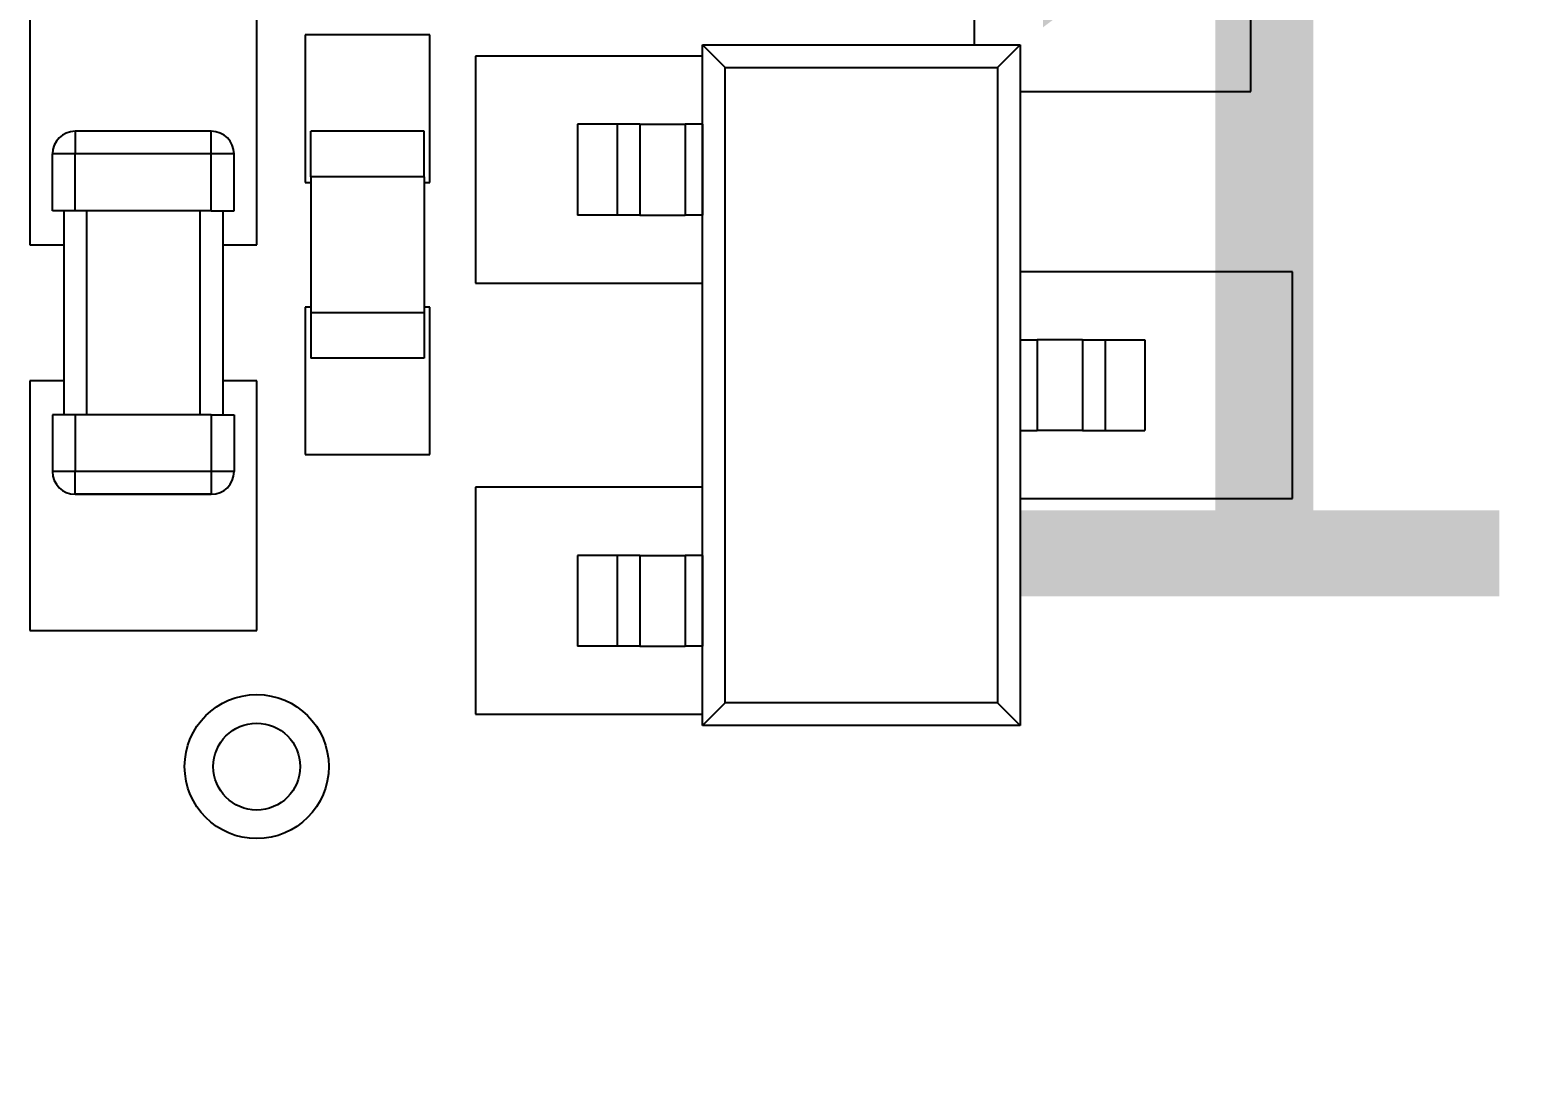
# Model space of a CAD drawing. Extents: x 77 to 195, y 90 to 134.
# Drawn here: x 90.02 to 96.58, y 105.24 to 109.9 of the extents above; entities that cross this region are included whole.
import ezdxf
from ezdxf.enums import TextEntityAlignment as Align

# ---------------------------------------------------------------- set-up
doc = ezdxf.new("R2010")
doc.units = 0
doc.layers.get('0').update_dxf_attribs({"linetype": 'CONTINUOUS'})
doc.layers.add('Dimension003', color=7, linetype='CONTINUOUS')
doc.layers.add('View004', color=7, linetype='CONTINUOUS')
doc.styles.get("Standard").update_dxf_attribs({"font": 'arial.ttf'})
doc.dimstyles.get("Standard").update_dxf_attribs({"dimscale": 0, "dimtxt": 2.5, "dimasz": 2.5, "dimexe": 1.25, "dimexo": 0.625, "dimtad": 1, "dimtxsty": 'STANDARD', "dimcen": 2.5, "dimazin": 3, "dimtfac": 1, "dimtmove": 0, "dimatfit": 3})

# ---------------------------------------------------------------- blocks, each defined once
blk = doc.blocks.new('*Dimension003')
at = {"color": 0}
for points in [[(99.7167, 120.9), (100.55, 120.9), (100.133, 115.9)], [(99.7167, 93.9), (100.55, 93.9), (100.133, 98.9)]]:
    blk.add_solid(points, dxfattribs=at)
at = {"layer": 'Dimension003'}
for p, q in [((101.671, 115.9), (100.133, 115.9)), ((100.133, 98.9), (100.133, 115.9)), ((101.671, 98.9), (100.133, 98.9))]:
    blk.add_line(p, q, dxfattribs=at)
blk.add_text('17.00', height=3.5, dxfattribs=at).set_placement((100.133, 107.4), align=Align.CENTER)

msp = doc.modelspace()

# ---------------------------------------------------------------- linework, layer by layer
at = {"layer": 'View004'}
for p, q in [((94.182, 110.37), (94.182, 109.831)), ((94.182, 110.37), (94.182, 109.831)), ((95.4012, 109.625), (95.4012, 110.37)), ((95.4012, 109.625), (95.4012, 110.37)), ((90.0208, 110.05), (90.0208, 108.95)), ((90.0208, 110.05), (90.0208, 108.95)), ((91.0208, 108.95), (91.0208, 110.05)), ((91.0208, 108.95), (91.0208, 110.05)), ((91.2338, 109.875), (91.2338, 109.225)), ((91.7838, 109.875), (91.2338, 109.875)), ((91.2338, 109.875), (91.2338, 109.225)), ((91.7838, 109.875), (91.2338, 109.875)), ((91.7838, 109.225), (91.7838, 109.875)), ((91.7838, 109.225), (91.7838, 109.875)), ((92.9844, 109.831), (94.3844, 109.831)), ((92.9844, 106.831), (92.9844, 109.831)), ((92.9844, 109.831), (93.0844, 109.731)), ((92.9844, 109.831), (94.3844, 109.831)), ((92.9844, 106.831), (92.9844, 109.831)), ((92.9844, 109.831), (93.0844, 109.731)), ((94.3844, 109.831), (94.2844, 109.731)), ((94.3844, 109.831), (94.2844, 109.731)), ((94.3844, 109.831), (94.3844, 106.831)), ((94.3844, 109.831), (94.3844, 106.831)), ((91.9844, 109.781), (91.9844, 108.781)), ((92.9844, 109.781), (91.9844, 109.781)), ((91.9844, 109.781), (91.9844, 108.781)), ((92.9844, 109.781), (91.9844, 109.781)), ((93.0844, 109.731), (94.2844, 109.731)), ((93.0844, 106.931), (93.0844, 109.731)), ((93.0844, 109.731), (94.2844, 109.731)), ((93.0844, 106.931), (93.0844, 109.731)), ((94.2844, 109.731), (94.2844, 106.931)), ((94.2844, 109.731), (94.2844, 106.931)), ((94.3844, 109.625), (95.4012, 109.625)), ((94.3844, 109.625), (95.4012, 109.625)), ((92.6094, 109.481), (92.4344, 109.481)), ((92.4344, 109.481), (92.4344, 109.081)), ((92.6094, 109.481), (92.4344, 109.481)), ((92.4344, 109.481), (92.4344, 109.081)), ((92.6094, 109.481), (92.4344, 109.481)), ((92.6094, 109.481), (92.4344, 109.481)), ((92.4344, 109.481), (92.4344, 109.081)), ((92.4344, 109.481), (92.4344, 109.081)), ((92.6094, 109.481), (92.4344, 109.481)), ((92.6094, 109.481), (92.4344, 109.481)), ((92.4344, 109.481), (92.4344, 109.081)), ((92.4344, 109.481), (92.4344, 109.081)), ((92.6094, 109.481), (92.6094, 109.081)), ((92.6094, 109.481), (92.6094, 109.081)), ((92.6094, 109.481), (92.6094, 109.081)), ((92.6094, 109.481), (92.6094, 109.081)), ((92.6094, 109.481), (92.6094, 109.081)), ((92.6094, 109.481), (92.6094, 109.081)), ((92.7094, 109.481), (92.7094, 109.081)), ((92.7094, 109.481), (92.7094, 109.081)), ((92.7094, 109.481), (92.7094, 109.081)), ((92.7094, 109.481), (92.7094, 109.081)), ((92.7094, 109.481), (92.7094, 109.081)), ((92.7094, 109.481), (92.7094, 109.081)), ((92.9844, 109.481), (92.9094, 109.481)), ((92.9844, 109.481), (92.9094, 109.481)), ((92.9844, 109.481), (92.9094, 109.481)), ((92.9094, 109.481), (92.9094, 109.081)), ((92.9844, 109.481), (92.9094, 109.481)), ((92.9094, 109.481), (92.9094, 109.081)), ((92.9844, 109.481), (92.9094, 109.481)), ((92.9094, 109.481), (92.9094, 109.081)), ((92.9844, 109.481), (92.9094, 109.481)), ((92.9094, 109.481), (92.9094, 109.081)), ((92.9094, 109.481), (92.9094, 109.081)), ((92.9094, 109.481), (92.9094, 109.081)), ((92.9844, 109.481), (92.9844, 109.081)), ((92.9844, 109.481), (92.9844, 109.081)), ((92.9844, 109.481), (92.9844, 109.081)), ((92.9844, 109.481), (92.9844, 109.081)), ((92.9844, 109.481), (92.9844, 109.081)), ((92.9844, 109.481), (92.9844, 109.081)), ((90.8208, 109.45), (90.2208, 109.45)), ((90.8208, 109.45), (90.2208, 109.45)), ((90.8208, 109.45), (90.2208, 109.45)), ((90.8208, 109.45), (90.2208, 109.45)), ((90.8208, 109.45), (90.2208, 109.45)), ((90.8208, 109.45), (90.2208, 109.45)), ((91.2588, 109.25), (91.2588, 109.45)), ((91.7588, 109.45), (91.2588, 109.45)), ((91.2588, 109.25), (91.2588, 109.45)), ((91.7588, 109.45), (91.2588, 109.45)), ((91.7588, 109.25), (91.7588, 109.45)), ((91.7588, 109.25), (91.7588, 109.45)), ((90.1208, 109.1), (90.1208, 109.35)), ((90.1208, 109.1), (90.1208, 109.35)), ((90.1208, 109.1), (90.1208, 109.35)), ((90.1208, 109.1), (90.1208, 109.35)), ((90.1208, 109.1), (90.1208, 109.35)), ((90.1208, 109.1), (90.1208, 109.35)), ((90.1208, 109.1), (90.1208, 109.35)), ((90.1208, 109.1), (90.1208, 109.35)), ((90.1208, 109.1), (90.1208, 109.35)), ((90.1208, 109.1), (90.1208, 109.35)), ((90.1208, 109.1), (90.1208, 109.35)), ((90.1208, 109.1), (90.1208, 109.35)), ((90.8208, 109.35), (90.2208, 109.35)), ((90.2208, 109.1), (90.2208, 109.35)), ((90.2208, 109.1), (90.2208, 109.35)), ((90.8208, 109.35), (90.2208, 109.35)), ((90.8208, 109.35), (90.2208, 109.35)), ((90.2208, 109.1), (90.2208, 109.35)), ((90.2208, 109.1), (90.2208, 109.35)), ((90.8208, 109.35), (90.2208, 109.35)), ((90.8208, 109.35), (90.2208, 109.35)), ((90.2208, 109.1), (90.2208, 109.35)), ((90.8208, 109.35), (90.2208, 109.35)), ((90.2208, 109.1), (90.2208, 109.35)), ((90.8208, 109.1), (90.8208, 109.35)), ((90.8208, 109.1), (90.8208, 109.35)), ((90.8208, 109.1), (90.8208, 109.35)), ((90.8208, 109.1), (90.8208, 109.35)), ((90.8208, 109.1), (90.8208, 109.35)), ((90.8208, 109.1), (90.8208, 109.35)), ((90.9208, 109.1), (90.9208, 109.35)), ((90.9208, 109.1), (90.9208, 109.35)), ((90.9208, 109.1), (90.9208, 109.35)), ((90.9208, 109.1), (90.9208, 109.35)), ((90.9208, 109.1), (90.9208, 109.35)), ((90.9208, 109.1), (90.9208, 109.35)), ((91.2338, 109.225), (91.2588, 109.225)), ((91.2338, 109.225), (91.2588, 109.225)), ((91.7588, 109.25), (91.2588, 109.25)), ((91.7588, 109.25), (91.2588, 109.25)), ((91.2588, 109.25), (91.2588, 108.65)), ((91.7588, 109.25), (91.2588, 109.25)), ((91.7588, 109.25), (91.2588, 109.25)), ((91.2588, 109.25), (91.2588, 108.65)), ((91.7588, 109.25), (91.7588, 108.65)), ((91.7588, 109.25), (91.7588, 108.65)), ((91.7588, 109.225), (91.7838, 109.225)), ((91.7588, 109.225), (91.7838, 109.225)), ((90.1708, 109.1), (90.1708, 108.2)), ((90.1708, 109.1), (90.1708, 108.2)), ((90.1708, 109.1), (90.1708, 108.2)), ((90.1708, 109.1), (90.1708, 108.2)), ((90.8208, 109.1), (90.2208, 109.1)), ((90.8208, 109.1), (90.2208, 109.1)), ((90.8208, 109.1), (90.2208, 109.1)), ((90.8208, 109.1), (90.2208, 109.1)), ((90.8208, 109.1), (90.2208, 109.1)), ((90.8208, 109.1), (90.2208, 109.1)), ((90.2708, 109.1), (90.2708, 108.2)), ((90.2708, 109.1), (90.2708, 108.2)), ((90.7708, 109.1), (90.7708, 108.2)), ((90.7708, 109.1), (90.7708, 108.2)), ((90.8708, 109.1), (90.8708, 108.2)), ((90.8708, 109.1), (90.8708, 108.2)), ((92.6094, 109.081), (92.4344, 109.081)), ((92.6094, 109.081), (92.4344, 109.081)), ((92.6094, 109.081), (92.4344, 109.081)), ((92.6094, 109.081), (92.4344, 109.081)), ((92.6094, 109.081), (92.4344, 109.081)), ((92.6094, 109.081), (92.4344, 109.081)), ((92.9844, 109.081), (92.9094, 109.081)), ((92.9844, 109.081), (92.9094, 109.081)), ((92.9844, 109.081), (92.9094, 109.081)), ((92.9844, 109.081), (92.9094, 109.081)), ((92.9844, 109.081), (92.9094, 109.081)), ((92.9844, 109.081), (92.9094, 109.081)), ((90.0208, 108.95), (90.1708, 108.95)), ((90.0208, 108.95), (90.1708, 108.95)), ((90.8708, 108.95), (91.0208, 108.95)), ((90.8708, 108.95), (91.0208, 108.95)), ((95.5844, 108.831), (94.3844, 108.831)), ((95.5844, 108.831), (94.3844, 108.831)), ((95.5844, 107.831), (95.5844, 108.831)), ((95.5844, 107.831), (95.5844, 108.831)), ((91.9844, 108.781), (92.9844, 108.781)), ((91.9844, 108.781), (92.9844, 108.781)), ((91.2338, 108.675), (91.2338, 108.025)), ((91.2588, 108.675), (91.2338, 108.675)), ((91.2338, 108.675), (91.2338, 108.025)), ((91.2588, 108.675), (91.2338, 108.675)), ((91.7588, 108.65), (91.2588, 108.65)), ((91.2588, 108.65), (91.2588, 108.45)), ((91.7588, 108.65), (91.2588, 108.65)), ((91.7588, 108.65), (91.2588, 108.65)), ((91.2588, 108.65), (91.2588, 108.45)), ((91.7588, 108.65), (91.2588, 108.65)), ((91.7838, 108.675), (91.7588, 108.675)), ((91.7838, 108.675), (91.7588, 108.675)), ((91.7588, 108.65), (91.7588, 108.45)), ((91.7588, 108.65), (91.7588, 108.45)), ((91.7838, 108.025), (91.7838, 108.675)), ((91.7838, 108.025), (91.7838, 108.675)), ((94.3844, 108.531), (94.4594, 108.531)), ((94.3844, 108.531), (94.3844, 108.131)), ((94.3844, 108.531), (94.4594, 108.531)), ((94.3844, 108.531), (94.3844, 108.131)), ((94.4594, 108.531), (94.4594, 108.131)), ((94.4594, 108.531), (94.4594, 108.131)), ((94.6594, 108.531), (94.6594, 108.131)), ((94.6594, 108.531), (94.6594, 108.131)), ((94.7594, 108.531), (94.9344, 108.531)), ((94.7594, 108.531), (94.9344, 108.531)), ((94.7594, 108.531), (94.7594, 108.131)), ((94.7594, 108.531), (94.7594, 108.131)), ((94.9344, 108.531), (94.9344, 108.131)), ((94.9344, 108.531), (94.9344, 108.131)), ((91.7588, 108.45), (91.2588, 108.45)), ((91.7588, 108.45), (91.2588, 108.45)), ((90.0208, 108.35), (90.0208, 107.25)), ((90.1708, 108.35), (90.0208, 108.35)), ((90.0208, 108.35), (90.0208, 107.25)), ((90.1708, 108.35), (90.0208, 108.35)), ((91.0208, 108.35), (90.8708, 108.35)), ((91.0208, 108.35), (90.8708, 108.35)), ((91.0208, 107.25), (91.0208, 108.35)), ((91.0208, 107.25), (91.0208, 108.35)), ((90.1208, 108.2), (90.1208, 107.95)), ((90.1208, 108.2), (90.1208, 107.95)), ((90.1208, 108.2), (90.1208, 107.95)), ((90.1208, 108.2), (90.1208, 107.95)), ((90.1208, 108.2), (90.1208, 107.95)), ((90.1208, 108.2), (90.1208, 107.95)), ((90.1208, 108.2), (90.1208, 107.95)), ((90.1208, 108.2), (90.1208, 107.95)), ((90.1208, 108.2), (90.1208, 107.95)), ((90.1208, 108.2), (90.1208, 107.95)), ((90.1208, 108.2), (90.1208, 107.95)), ((90.1208, 108.2), (90.1208, 107.95)), ((90.8208, 108.2), (90.2208, 108.2)), ((90.8208, 108.2), (90.2208, 108.2)), ((90.8208, 108.2), (90.2208, 108.2)), ((90.2208, 108.2), (90.2208, 107.95)), ((90.8208, 108.2), (90.2208, 108.2)), ((90.2208, 108.2), (90.2208, 107.95)), ((90.8208, 108.2), (90.2208, 108.2)), ((90.2208, 108.2), (90.2208, 107.95)), ((90.8208, 108.2), (90.2208, 108.2)), ((90.2208, 108.2), (90.2208, 107.95)), ((90.2208, 108.2), (90.2208, 107.95)), ((90.2208, 108.2), (90.2208, 107.95)), ((90.8208, 108.2), (90.8208, 107.95)), ((90.8208, 108.2), (90.8208, 107.95)), ((90.8208, 108.2), (90.8208, 107.95)), ((90.8208, 108.2), (90.8208, 107.95)), ((90.8208, 108.2), (90.8208, 107.95)), ((90.8208, 108.2), (90.8208, 107.95)), ((90.9208, 108.2), (90.9208, 107.95)), ((90.9208, 108.2), (90.9208, 107.95)), ((90.9208, 108.2), (90.9208, 107.95)), ((90.9208, 108.2), (90.9208, 107.95)), ((90.9208, 108.2), (90.9208, 107.95)), ((90.9208, 108.2), (90.9208, 107.95)), ((94.3844, 108.131), (94.4594, 108.131)), ((94.3844, 108.131), (94.4594, 108.131)), ((94.7594, 108.131), (94.9344, 108.131)), ((94.7594, 108.131), (94.9344, 108.131)), ((91.2338, 108.025), (91.7838, 108.025)), ((91.2338, 108.025), (91.7838, 108.025)), ((90.8208, 107.95), (90.2208, 107.95)), ((90.8208, 107.95), (90.2208, 107.95)), ((90.8208, 107.95), (90.2208, 107.95)), ((90.8208, 107.95), (90.2208, 107.95)), ((90.8208, 107.95), (90.2208, 107.95)), ((90.8208, 107.95), (90.2208, 107.95)), ((90.8208, 107.85), (90.2208, 107.85)), ((90.2208, 107.85), (90.8208, 107.85)), ((90.8208, 107.85), (90.2208, 107.85)), ((90.2208, 107.85), (90.8208, 107.85)), ((90.8208, 107.85), (90.2208, 107.85)), ((90.8208, 107.85), (90.2208, 107.85)), ((90.2208, 107.85), (90.8208, 107.85)), ((90.2208, 107.85), (90.8208, 107.85)), ((90.8208, 107.85), (90.2208, 107.85)), ((90.8208, 107.85), (90.2208, 107.85)), ((90.2208, 107.85), (90.8208, 107.85)), ((90.2208, 107.85), (90.8208, 107.85)), ((91.9844, 107.881), (91.9844, 106.881)), ((92.9844, 107.881), (91.9844, 107.881)), ((91.9844, 107.881), (91.9844, 106.881)), ((92.9844, 107.881), (91.9844, 107.881)), ((94.3844, 107.831), (95.5844, 107.831)), ((94.3844, 107.831), (95.5844, 107.831)), ((92.6094, 107.581), (92.4344, 107.581)), ((92.4344, 107.581), (92.4344, 107.181)), ((92.6094, 107.581), (92.4344, 107.581)), ((92.4344, 107.581), (92.4344, 107.181)), ((92.6094, 107.581), (92.4344, 107.581)), ((92.6094, 107.581), (92.4344, 107.581)), ((92.4344, 107.581), (92.4344, 107.181)), ((92.4344, 107.581), (92.4344, 107.181)), ((92.6094, 107.581), (92.4344, 107.581)), ((92.6094, 107.581), (92.4344, 107.581)), ((92.4344, 107.581), (92.4344, 107.181)), ((92.4344, 107.581), (92.4344, 107.181)), ((92.6094, 107.581), (92.6094, 107.181)), ((92.6094, 107.581), (92.6094, 107.181)), ((92.6094, 107.581), (92.6094, 107.181)), ((92.6094, 107.581), (92.6094, 107.181)), ((92.6094, 107.581), (92.6094, 107.181)), ((92.6094, 107.581), (92.6094, 107.181)), ((92.7094, 107.581), (92.7094, 107.181)), ((92.7094, 107.581), (92.7094, 107.181)), ((92.7094, 107.581), (92.7094, 107.181)), ((92.7094, 107.581), (92.7094, 107.181)), ((92.7094, 107.581), (92.7094, 107.181)), ((92.7094, 107.581), (92.7094, 107.181)), ((92.9844, 107.581), (92.9094, 107.581)), ((92.9844, 107.581), (92.9094, 107.581)), ((92.9844, 107.581), (92.9094, 107.581)), ((92.9094, 107.581), (92.9094, 107.181)), ((92.9844, 107.581), (92.9094, 107.581)), ((92.9094, 107.581), (92.9094, 107.181)), ((92.9844, 107.581), (92.9094, 107.581)), ((92.9094, 107.581), (92.9094, 107.181)), ((92.9844, 107.581), (92.9094, 107.581)), ((92.9094, 107.581), (92.9094, 107.181)), ((92.9094, 107.581), (92.9094, 107.181)), ((92.9094, 107.581), (92.9094, 107.181)), ((92.9844, 107.581), (92.9844, 107.181)), ((92.9844, 107.581), (92.9844, 107.181)), ((92.9844, 107.581), (92.9844, 107.181)), ((92.9844, 107.581), (92.9844, 107.181)), ((92.9844, 107.581), (92.9844, 107.181)), ((92.9844, 107.581), (92.9844, 107.181)), ((90.0208, 107.25), (91.0208, 107.25)), ((90.0208, 107.25), (91.0208, 107.25)), ((92.6094, 107.181), (92.4344, 107.181)), ((92.6094, 107.181), (92.4344, 107.181)), ((92.6094, 107.181), (92.4344, 107.181)), ((92.6094, 107.181), (92.4344, 107.181)), ((92.6094, 107.181), (92.4344, 107.181)), ((92.6094, 107.181), (92.4344, 107.181)), ((92.9844, 107.181), (92.9094, 107.181)), ((92.9844, 107.181), (92.9094, 107.181)), ((92.9844, 107.181), (92.9094, 107.181)), ((92.9844, 107.181), (92.9094, 107.181)), ((92.9844, 107.181), (92.9094, 107.181)), ((92.9844, 107.181), (92.9094, 107.181)), ((92.9844, 106.831), (93.0844, 106.931)), ((92.9844, 106.831), (93.0844, 106.931)), ((94.2844, 106.931), (93.0844, 106.931)), ((94.2844, 106.931), (93.0844, 106.931)), ((94.3844, 106.831), (94.2844, 106.931)), ((94.3844, 106.831), (94.2844, 106.931)), ((91.9844, 106.881), (92.9844, 106.881)), ((91.9844, 106.881), (92.9844, 106.881)), ((94.3844, 106.831), (92.9844, 106.831)), ((94.3844, 106.831), (92.9844, 106.831))]:
    msp.add_line(p, q, dxfattribs=at)
for radius in [0.3175, 0.3175, 0.1915, 0.1915]:
    msp.add_circle((91.0208, 106.65), radius, dxfattribs=at)
for centre, start, end in [((90.2208, 109.35), 90, 180), ((90.2208, 109.35), 90, 180), ((90.2208, 109.35), 90, -180), ((90.2208, 109.35), 90, -180), ((90.2208, 109.35), 90, 180), ((90.2208, 109.35), 90, 180), ((90.2208, 109.35), 90, -180), ((90.2208, 109.35), 90, -180), ((90.2208, 109.35), 90, 180), ((90.2208, 109.35), 90, 180), ((90.8208, 109.35), 0, 90), ((90.8208, 109.35), 0, 90), ((90.8208, 109.35), 0, 90), ((90.8208, 109.35), 0, 90), ((90.8208, 109.35), 0, 90), ((90.8208, 109.35), 0, 90), ((90.2208, 107.95), 180, -90), ((90.2208, 107.95), 180, -90), ((90.2208, 107.95), 180, -90), ((90.2208, 107.95), 180, -90), ((90.2208, 107.95), 180, -90), ((90.2208, 107.95), 180, -90), ((90.2208, 107.95), 180, -90), ((90.2208, 107.95), 180, -90), ((90.2208, 107.95), 180, -90), ((90.2208, 107.95), 180, -90), ((90.2208, 107.95), 180, -90), ((90.2208, 107.95), 180, -90), ((90.2208, 107.95), 180, -90), ((90.2208, 107.95), 180, -90), ((90.8208, 107.95), -90, 0), ((90.8208, 107.95), -90, 0), ((90.8208, 107.95), -90, 0), ((90.8208, 107.95), -90, 0), ((90.8208, 107.95), -90, 0), ((90.8208, 107.95), -90, 0)]:
    msp.add_arc(centre, 0.1, start, end, dxfattribs=at)
for points in [[(92.7094, 109.481), (92.7105, 109.481), (92.6628, 109.481), (92.6094, 109.481)], [(92.7094, 109.481), (92.7105, 109.481), (92.6628, 109.481), (92.6094, 109.481)], [(92.7094, 109.481), (92.7105, 109.481), (92.6628, 109.481), (92.6094, 109.481)], [(92.7094, 109.481), (92.7105, 109.481), (92.6628, 109.481), (92.6094, 109.481)], [(92.7094, 109.481), (92.7105, 109.481), (92.6628, 109.481), (92.6094, 109.481)], [(92.7094, 109.481), (92.7105, 109.481), (92.6628, 109.481), (92.6094, 109.481)], [(92.7094, 109.481), (92.7071, 109.481), (92.8025, 109.481), (92.9094, 109.481)], [(92.7094, 109.481), (92.7071, 109.481), (92.8025, 109.481), (92.9094, 109.481)], [(92.7094, 109.481), (92.7071, 109.481), (92.8025, 109.481), (92.9094, 109.481)], [(92.7094, 109.481), (92.7071, 109.481), (92.8025, 109.481), (92.9094, 109.481)], [(92.7094, 109.481), (92.7071, 109.481), (92.8025, 109.481), (92.9094, 109.481)], [(92.7094, 109.481), (92.7071, 109.481), (92.8025, 109.481), (92.9094, 109.481)], [(90.2208, 109.45), (90.2208, 109.451), (90.2208, 109.403), (90.2208, 109.35)], [(90.2208, 109.45), (90.2208, 109.451), (90.2208, 109.403), (90.2208, 109.35)], [(90.2208, 109.45), (90.2208, 109.451), (90.2208, 109.403), (90.2208, 109.35)], [(90.2208, 109.45), (90.2208, 109.451), (90.2208, 109.403), (90.2208, 109.35)], [(90.2208, 109.45), (90.2208, 109.451), (90.2208, 109.403), (90.2208, 109.35)], [(90.2208, 109.45), (90.2208, 109.451), (90.2208, 109.403), (90.2208, 109.35)], [(90.8208, 109.35), (90.8208, 109.403), (90.8208, 109.451), (90.8208, 109.45)], [(90.8208, 109.35), (90.8208, 109.403), (90.8208, 109.451), (90.8208, 109.45)], [(90.8208, 109.35), (90.8208, 109.403), (90.8208, 109.451), (90.8208, 109.45)], [(90.8208, 109.35), (90.8208, 109.403), (90.8208, 109.451), (90.8208, 109.45)], [(90.8208, 109.35), (90.8208, 109.403), (90.8208, 109.451), (90.8208, 109.45)], [(90.8208, 109.35), (90.8208, 109.403), (90.8208, 109.451), (90.8208, 109.45)], [(90.2208, 109.35), (90.1674, 109.35), (90.1197, 109.35), (90.1208, 109.35)], [(90.2208, 109.35), (90.1674, 109.35), (90.1197, 109.35), (90.1208, 109.35)], [(90.2208, 109.35), (90.1674, 109.35), (90.1197, 109.35), (90.1208, 109.35)], [(90.2208, 109.35), (90.1674, 109.35), (90.1197, 109.35), (90.1208, 109.35)], [(90.2208, 109.35), (90.1674, 109.35), (90.1197, 109.35), (90.1208, 109.35)], [(90.2208, 109.35), (90.1674, 109.35), (90.1197, 109.35), (90.1208, 109.35)], [(90.9208, 109.35), (90.922, 109.35), (90.8743, 109.35), (90.8208, 109.35)], [(90.9208, 109.35), (90.922, 109.35), (90.8743, 109.35), (90.8208, 109.35)], [(90.9208, 109.35), (90.922, 109.35), (90.8743, 109.35), (90.8208, 109.35)], [(90.9208, 109.35), (90.922, 109.35), (90.8743, 109.35), (90.8208, 109.35)], [(90.9208, 109.35), (90.922, 109.35), (90.8743, 109.35), (90.8208, 109.35)], [(90.9208, 109.35), (90.922, 109.35), (90.8743, 109.35), (90.8208, 109.35)], [(90.2208, 109.1), (90.1674, 109.1), (90.1197, 109.1), (90.1208, 109.1)], [(90.2208, 109.1), (90.1674, 109.1), (90.1197, 109.1), (90.1208, 109.1)], [(90.2208, 109.1), (90.1674, 109.1), (90.1197, 109.1), (90.1208, 109.1)], [(90.2208, 109.1), (90.1674, 109.1), (90.1197, 109.1), (90.1208, 109.1)], [(90.2208, 109.1), (90.1674, 109.1), (90.1197, 109.1), (90.1208, 109.1)], [(90.2208, 109.1), (90.1674, 109.1), (90.1197, 109.1), (90.1208, 109.1)], [(90.8208, 109.1), (90.8743, 109.1), (90.922, 109.1), (90.9208, 109.1)], [(90.8208, 109.1), (90.8743, 109.1), (90.922, 109.1), (90.9208, 109.1)], [(90.8208, 109.1), (90.8743, 109.1), (90.922, 109.1), (90.9208, 109.1)], [(90.8208, 109.1), (90.8743, 109.1), (90.922, 109.1), (90.9208, 109.1)], [(90.8208, 109.1), (90.8743, 109.1), (90.922, 109.1), (90.9208, 109.1)], [(90.8208, 109.1), (90.8743, 109.1), (90.922, 109.1), (90.9208, 109.1)], [(92.7094, 109.081), (92.7105, 109.081), (92.6628, 109.081), (92.6094, 109.081)], [(92.7094, 109.081), (92.7105, 109.081), (92.6628, 109.081), (92.6094, 109.081)], [(92.7094, 109.081), (92.7105, 109.081), (92.6628, 109.081), (92.6094, 109.081)], [(92.7094, 109.081), (92.7105, 109.081), (92.6628, 109.081), (92.6094, 109.081)], [(92.7094, 109.081), (92.7105, 109.081), (92.6628, 109.081), (92.6094, 109.081)], [(92.7094, 109.081), (92.7105, 109.081), (92.6628, 109.081), (92.6094, 109.081)], [(92.7094, 109.081), (92.7071, 109.081), (92.8025, 109.081), (92.9094, 109.081)], [(92.7094, 109.081), (92.7071, 109.081), (92.8025, 109.081), (92.9094, 109.081)], [(92.7094, 109.081), (92.7071, 109.081), (92.8025, 109.081), (92.9094, 109.081)], [(92.7094, 109.081), (92.7071, 109.081), (92.8025, 109.081), (92.9094, 109.081)], [(92.7094, 109.081), (92.7071, 109.081), (92.8025, 109.081), (92.9094, 109.081)], [(92.7094, 109.081), (92.7071, 109.081), (92.8025, 109.081), (92.9094, 109.081)], [(94.6594, 108.531), (94.6616, 108.531), (94.5663, 108.531), (94.4594, 108.531)], [(94.6594, 108.531), (94.6616, 108.531), (94.5663, 108.531), (94.4594, 108.531)], [(94.6594, 108.531), (94.6583, 108.531), (94.7059, 108.531), (94.7594, 108.531)], [(94.6594, 108.531), (94.6583, 108.531), (94.7059, 108.531), (94.7594, 108.531)], [(90.2208, 108.2), (90.1674, 108.2), (90.1197, 108.2), (90.1208, 108.2)], [(90.2208, 108.2), (90.1674, 108.2), (90.1197, 108.2), (90.1208, 108.2)], [(90.2208, 108.2), (90.1674, 108.2), (90.1197, 108.2), (90.1208, 108.2)], [(90.2208, 108.2), (90.1674, 108.2), (90.1197, 108.2), (90.1208, 108.2)], [(90.2208, 108.2), (90.1674, 108.2), (90.1197, 108.2), (90.1208, 108.2)], [(90.2208, 108.2), (90.1674, 108.2), (90.1197, 108.2), (90.1208, 108.2)], [(90.8208, 108.2), (90.8743, 108.2), (90.922, 108.2), (90.9208, 108.2)], [(90.8208, 108.2), (90.8743, 108.2), (90.922, 108.2), (90.9208, 108.2)], [(90.8208, 108.2), (90.8743, 108.2), (90.922, 108.2), (90.9208, 108.2)], [(90.8208, 108.2), (90.8743, 108.2), (90.922, 108.2), (90.9208, 108.2)], [(90.8208, 108.2), (90.8743, 108.2), (90.922, 108.2), (90.9208, 108.2)], [(90.8208, 108.2), (90.8743, 108.2), (90.922, 108.2), (90.9208, 108.2)], [(94.6594, 108.131), (94.6616, 108.131), (94.5663, 108.131), (94.4594, 108.131)], [(94.6594, 108.131), (94.6616, 108.131), (94.5663, 108.131), (94.4594, 108.131)], [(94.6594, 108.131), (94.6583, 108.131), (94.7059, 108.131), (94.7594, 108.131)], [(94.6594, 108.131), (94.6583, 108.131), (94.7059, 108.131), (94.7594, 108.131)], [(90.2208, 107.95), (90.1674, 107.95), (90.1197, 107.95), (90.1208, 107.95)], [(90.2208, 107.95), (90.1674, 107.95), (90.1197, 107.95), (90.1208, 107.95)], [(90.2208, 107.95), (90.1674, 107.95), (90.1197, 107.95), (90.1208, 107.95)], [(90.2208, 107.95), (90.1674, 107.95), (90.1197, 107.95), (90.1208, 107.95)], [(90.2208, 107.95), (90.1674, 107.95), (90.1197, 107.95), (90.1208, 107.95)], [(90.2208, 107.95), (90.1674, 107.95), (90.1197, 107.95), (90.1208, 107.95)], [(90.2208, 107.85), (90.2208, 107.849), (90.2208, 107.897), (90.2208, 107.95)], [(90.2208, 107.85), (90.2208, 107.849), (90.2208, 107.897), (90.2208, 107.95)], [(90.2208, 107.85), (90.2208, 107.849), (90.2208, 107.897), (90.2208, 107.95)], [(90.2208, 107.85), (90.2208, 107.849), (90.2208, 107.897), (90.2208, 107.95)], [(90.2208, 107.85), (90.2208, 107.849), (90.2208, 107.897), (90.2208, 107.95)], [(90.2208, 107.85), (90.2208, 107.849), (90.2208, 107.897), (90.2208, 107.95)], [(90.9208, 107.95), (90.922, 107.95), (90.8743, 107.95), (90.8208, 107.95)], [(90.8208, 107.95), (90.8208, 107.897), (90.8208, 107.849), (90.8208, 107.85)], [(90.8208, 107.95), (90.8208, 107.897), (90.8208, 107.849), (90.8208, 107.85)], [(90.9208, 107.95), (90.922, 107.95), (90.8743, 107.95), (90.8208, 107.95)], [(90.9208, 107.95), (90.922, 107.95), (90.8743, 107.95), (90.8208, 107.95)], [(90.8208, 107.95), (90.8208, 107.897), (90.8208, 107.849), (90.8208, 107.85)], [(90.8208, 107.95), (90.8208, 107.897), (90.8208, 107.849), (90.8208, 107.85)], [(90.9208, 107.95), (90.922, 107.95), (90.8743, 107.95), (90.8208, 107.95)], [(90.9208, 107.95), (90.922, 107.95), (90.8743, 107.95), (90.8208, 107.95)], [(90.8208, 107.95), (90.8208, 107.897), (90.8208, 107.849), (90.8208, 107.85)], [(90.9208, 107.95), (90.922, 107.95), (90.8743, 107.95), (90.8208, 107.95)], [(90.8208, 107.95), (90.8208, 107.897), (90.8208, 107.849), (90.8208, 107.85)], [(92.7094, 107.581), (92.7105, 107.581), (92.6628, 107.581), (92.6094, 107.581)], [(92.7094, 107.581), (92.7105, 107.581), (92.6628, 107.581), (92.6094, 107.581)], [(92.7094, 107.581), (92.7105, 107.581), (92.6628, 107.581), (92.6094, 107.581)], [(92.7094, 107.581), (92.7105, 107.581), (92.6628, 107.581), (92.6094, 107.581)], [(92.7094, 107.581), (92.7105, 107.581), (92.6628, 107.581), (92.6094, 107.581)], [(92.7094, 107.581), (92.7105, 107.581), (92.6628, 107.581), (92.6094, 107.581)], [(92.7094, 107.581), (92.7071, 107.581), (92.8025, 107.581), (92.9094, 107.581)], [(92.7094, 107.581), (92.7071, 107.581), (92.8025, 107.581), (92.9094, 107.581)], [(92.7094, 107.581), (92.7071, 107.581), (92.8025, 107.581), (92.9094, 107.581)], [(92.7094, 107.581), (92.7071, 107.581), (92.8025, 107.581), (92.9094, 107.581)], [(92.7094, 107.581), (92.7071, 107.581), (92.8025, 107.581), (92.9094, 107.581)], [(92.7094, 107.581), (92.7071, 107.581), (92.8025, 107.581), (92.9094, 107.581)], [(92.7094, 107.181), (92.7105, 107.181), (92.6628, 107.181), (92.6094, 107.181)], [(92.7094, 107.181), (92.7105, 107.181), (92.6628, 107.181), (92.6094, 107.181)], [(92.7094, 107.181), (92.7105, 107.181), (92.6628, 107.181), (92.6094, 107.181)], [(92.7094, 107.181), (92.7105, 107.181), (92.6628, 107.181), (92.6094, 107.181)], [(92.7094, 107.181), (92.7105, 107.181), (92.6628, 107.181), (92.6094, 107.181)], [(92.7094, 107.181), (92.7105, 107.181), (92.6628, 107.181), (92.6094, 107.181)], [(92.7094, 107.181), (92.7071, 107.181), (92.8025, 107.181), (92.9094, 107.181)], [(92.7094, 107.181), (92.7071, 107.181), (92.8025, 107.181), (92.9094, 107.181)], [(92.7094, 107.181), (92.7071, 107.181), (92.8025, 107.181), (92.9094, 107.181)], [(92.7094, 107.181), (92.7071, 107.181), (92.8025, 107.181), (92.9094, 107.181)], [(92.7094, 107.181), (92.7071, 107.181), (92.8025, 107.181), (92.9094, 107.181)], [(92.7094, 107.181), (92.7071, 107.181), (92.8025, 107.181), (92.9094, 107.181)]]:
    msp.add_open_spline(points, degree=3, dxfattribs=at)

# ---------------------------------------------------------------- dimensions: what is measured, and where the dimension line sits
at = {"layer": 'Dimension003'}
dim = msp.add_linear_dim(base=(100.133, 107.4), p1=(101.671, 98.9), p2=(101.671, 115.9), angle=90, text='17.00', dimstyle='STANDARD', dxfattribs=at)
dim.commit()
dim.dimension.update_dxf_attribs({"geometry": '*Dimension003', "text_midpoint": (105.133, 107.4)})

doc.saveas('drawing.dxf')
